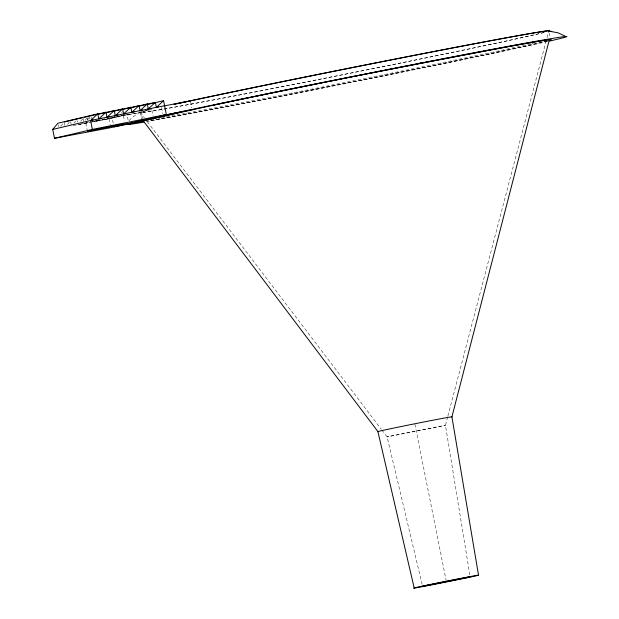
<?xml version="1.0" encoding="UTF-8"?>
<svg xmlns="http://www.w3.org/2000/svg" width="619" height="619" viewBox="0 0 619 619"><rect width="100%" height="100%" fill="white"/><g stroke="black" fill="none" stroke-linecap="round" stroke-linejoin="round"><path stroke-width="0.46" stroke-dasharray="3.1 2.32" d="M447.669 416.881L445.463 425.284L469.976 575.918M447.916 415.953L546.004 41.473M546.987 37.736L548.697 31.198M85.453 120.272L86.552 118.074M121.664 113.053L122.4 111.59M90.947 118.693L92.169 117.223M60.724 126.16L63.641 122.709M67.556 124.295L69.305 122.222M73.924 123.088L75.673 121.015M80.756 121.216L82.505 119.142M86.962 120.047L89.337 117.277L91.14 116.852M129.069 120.604L132.404 117.324L137.488 113.726L140.258 112.294L142.726 112.48A208.998 2.553 -11.3 0 0 339.467 75.317A208.998 2.553 -11.3 0 0 544.217 32.389M141.14 112.07L149.953 109.795M80.393 124.071L84.888 123.019M85.577 122.856L88.254 122.229M83.085 118.453L83.998 123.514L89.445 122.229M90.359 122.02L100.858 119.552M92.138 121.889L100.386 119.947M102.042 119.56L107.458 118.291M96.479 121.154L108.457 118.337L102.212 119.521M112.147 117.471L114.917 116.821M96.61 121.123L111.273 117.68M112.209 117.463L115.026 116.798M102.731 119.97L125.928 114.523M105.671 119.413L128.249 114.113M73.204 125.549L108.983 118.786L132.265 113.316M146.308 110.615L127.119 115.119L128.179 120.45M110.306 117.904L115.66 116.89M93.987 121.162L100.239 119.985M83.998 123.514L89.438 122.485M77.839 124.674L82.242 123.846M160.971 117.711L186.659 113.115A208.216 2.546 -11.3 0 0 531.025 43.787M150.897 120.295L186.853 114.058A208.216 2.546 -11.3 0 0 392.067 73.963A208.216 2.546 -11.3 0 0 545.401 41.372M140.273 112.356L144.366 117.742M147.291 121.587L381.25 429.199M381.83 429.965L387.099 436.882L422.359 585.381M549.038 32.915L550.105 38.239M414.908 424.224L446.167 580.653M190.59 101.694L191.836 107.907M186.659 113.115L186.853 114.058M161.551 107.366L162.797 113.579M159.068 118.051L159.253 118.995M151.887 110.228L153.133 116.442M142.463 118.577L141.225 112.364L112.186 118.036L113.254 123.359M140.258 112.294L141.859 120.279M123.452 115.714L124.512 121.038M108.983 118.786L110.221 124.999M89.337 117.277L89.67 118.956M87.581 117.695L88.084 120.218M85.817 123.196L87.411 131.182M77.004 120.473L77.336 122.152M64.384 122.856L64.894 125.378M58.302 124.876L58.643 126.555M70.636 121.68L71.456 125.881M546.879 41.04A208.998 2.553 -11.3 0 1 351.174 82.211A208.998 2.553 -11.3 0 1 147.856 120.883M548.008 41.419A225.184 2.755 -11.3 0 1 348.474 82.954A225.184 2.755 -11.3 0 1 146.339 121.719M533.377 43.253A208.216 2.546 -11.3 0 1 531.829 43.609M544.233 32.451A208.998 2.553 -11.3 0 1 286.62 85.84A208.998 2.553 -11.3 0 1 151.725 109.408M388.732 436.465L387.099 436.882L445.463 425.284L388.732 436.465"/><path stroke-width="0.93" d="M478.526 575.213A33 0.402 -11.3 0 0 433.354 583.818A33 0.402 -11.3 0 0 427.187 585.76A33 0.402 -11.3 0 0 478.526 575.213L451.916 416.881L549.185 40.328A208.216 2.546 -11.3 0 0 505.638 47.121C384.182 70.442 262.541 93.299 142.03 121.169L142.997 121.247L128.891 123.993M147.825 104.387L163.578 100.688L166.356 114.6L110.755 127.661L54.495 138.292L52.723 129.417L57.969 123.196L97.794 113.842L98.8 118.879L101.392 118.368M139.376 106.089L155.377 102.328L156.383 107.366L163.578 100.688M52.723 129.417L90.583 120.519L97.794 113.842M98.8 118.879L106.019 112.201L107.025 117.231L106.561 117.339M114.786 115.699L115.25 115.591L114.244 110.553L107.025 117.231L109.609 116.72M126.206 113.401L123.622 113.911L122.616 108.882L115.397 115.56L117.981 115.049M123.622 113.911L130.841 107.234L131.847 112.271L131.383 112.379M139.6 110.739L140.064 110.623L139.058 105.594L131.847 112.271L134.431 111.76M147.825 109.091L148.289 108.983L147.283 103.946L140.064 110.623L142.656 110.112M155.377 102.328L148.158 109.006L150.742 108.495M64.221 122.02L82.799 117.656M84.656 117.215L95.798 114.6M97.663 114.159L106.019 112.201M98.243 114.314L114.244 110.553M105.965 112.79L122.616 108.882M114.136 111.157L130.841 107.234M123.746 109.192L139.058 105.594M130.361 107.923L147.283 103.946M54.495 138.292L92.355 129.402L166.356 114.6M153.489 118.221L178.079 112.441M174.481 104.232L176.299 103.83M181.731 111.923L143.306 120.852L377.899 431.567L414.188 587.98M177.243 103.628L212.348 96.123A208.998 2.553 -11.3 0 1 438.662 50.588A208.998 2.553 -11.3 0 1 548.682 31.136M92.355 129.402L90.583 120.519L164.584 105.725M90.583 120.519L93.167 120.009M156.383 107.366L158.271 106.994M164.174 105.934L190.412 100.812M163.153 115.351L192.184 109.687M113.958 126.91L126.972 124.373M549.293 31.213L557.874 32.776L564.961 36.026M550.245 31.236L551.792 31.399M420.293 62.403L420.479 63.347M214.128 104.998A208.998 2.553 -11.3 0 1 444.055 58.759A208.998 2.553 -11.3 0 1 549.602 40.289M549.595 41.055A225.184 2.755 -11.3 0 0 477.295 52.151A225.184 2.755 -11.3 0 0 203.891 106.886L165.049 115.188L126.214 124.311L128.868 124.512A225.184 2.755 -11.3 0 0 143.848 122.152M174.094 104.371A208.998 2.553 -11.3 0 1 176.314 103.891M177.096 103.721A208.998 2.553 -11.3 0 1 414.753 55.292A208.998 2.553 -11.3 0 1 548.697 31.198M378.101 431.652A37.968 0.464 -11.3 0 1 414.142 423.907A37.968 0.464 -11.3 0 1 451.916 416.881M88.463 130.911L87.411 131.182L125.046 123.699L88.463 130.911M423.914 585.976L422.584 586.317L470.131 576.869L423.914 585.976"/></g></svg>
